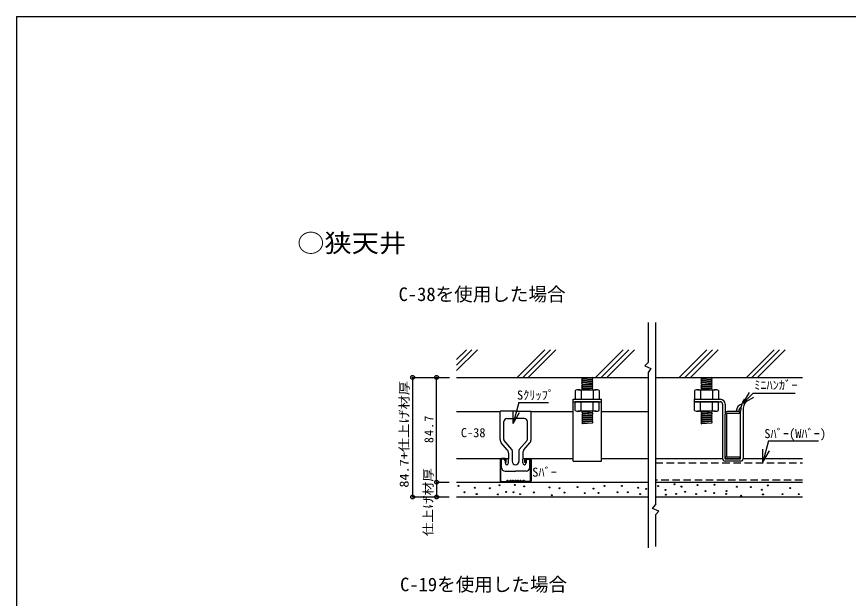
# Model space of a CAD drawing. Units: millimetres at full size, sheet at 1:5; details may follow other scales. Extents: x -688 to 687, y -487 to 475.
# Drawn here: x -688 to -16, y 5 to 475 of the extents above; entities that cross this region are included whole.
import ezdxf
from ezdxf.enums import TextEntityAlignment as Align

# ---------------------------------------------------------------- set-up
doc = ezdxf.new("R2010")
doc.units = ezdxf.units.MM
doc.header["$LTSCALE"] = 5
doc.header["$PDMODE"] = 32
doc.header["$PDSIZE"] = 3
doc.linetypes.add('DASHED1', pattern=[1.8, 1.2, -0.6])
for name, color, linetype in [('1-1_中線', 7, 'Continuous'), ('1-2_太線１', 2, 'Continuous'), ('1-3_太線２', 3, 'Continuous'), ('1-5_寸法', 4, 'Continuous'), ('1-6_文字', 4, 'Continuous'), ('1-9_ハッチ', 7, 'Continuous'), ('1-B_太線１', 7, 'Continuous'), ('2-5_寸法', 4, 'Continuous'), ('F-3_太線２', 7, 'Continuous')]:
    doc.layers.add(name, color=color, linetype=linetype)
doc.styles.add('ＭＳ ゴシック', font='')
doc.styles.get('ＭＳ ゴシック').set_extended_font_data('MS Gothic')

msp = doc.modelspace()

# ---------------------------------------------------------------- linework, layer by layer
at = {"layer": '1-1_中線'}
for p, q in [((-332.121, 156.109), (-297.005, 156.109)), ((-272.005, 156.109), (-238.108, 156.109)), ((-215.108, 156.109), (-177.39, 156.109)), ((-332.121, 118.109), (-290.255, 118.109)), ((-278.755, 118.109), (-238.108, 118.109)), ((-215.108, 118.109), (-177.39, 118.109)), ((-171.469, 118.109), (-117.185, 118.109)), ((-100.685, 118.109), (-52.786, 118.109)), ((-171.469, 99.109), (-52.786, 99.109))]:
    msp.add_line(p, q, dxfattribs=at)
at = {"layer": '1-1_中線', "linetype": 'DASHED1'}
for p, q in [((-171.469, 114.823), (-52.786, 114.823)), ((-52.786, 100.801), (-171.469, 100.801))]:
    msp.add_line(p, q, dxfattribs=at)
at = {"layer": '1-2_太線１'}
for p, q in [((-103.2, 156.109), (-113.2, 156.109)), ((-113.2, 154.909), (-103.2, 154.909)), ((-103.2, 154.909), (-103.2, 156.109)), ((-115.2, 120.109), (-115.2, 154.109)), ((-114, 154.109), (-114, 120.109)), ((-297.005, 117.108), (-297.004, 100.108)), ((-296.504, 100.108), (-296.505, 117.108)), ((-293.005, 118.109), (-296.005, 118.108)), ((-293.005, 117.609), (-296.005, 117.608)), ((-292.505, 115.109), (-292.505, 117.109)), ((-292.505, 115.109), (-292.005, 115.109)), ((-292.005, 115.109), (-292.005, 117.109)), ((-277.005, 115.109), (-277.005, 117.109)), ((-276.505, 115.109), (-277.005, 115.109)), ((-276.505, 115.109), (-276.505, 117.109)), ((-276.005, 118.109), (-273.005, 118.108)), ((-276.005, 117.609), (-273.005, 117.608)), ((-272.506, 100.108), (-272.505, 117.108)), ((-272.005, 117.108), (-272.006, 100.108)), ((-103.2, 119.309), (-113.2, 119.309)), ((-113.2, 118.109), (-103.2, 118.109)), ((-103.2, 118.109), (-103.2, 119.309)), ((-296.005, 99.564), (-292.419, 99.564)), ((-296.005, 99.564), (-292.419, 99.564)), ((-292.419, 99.064), (-296.005, 99.064)), ((-292.419, 99.064), (-296.005, 99.064)), ((-291.359, 100.418), (-292.066, 99.711)), ((-292.066, 99.711), (-291.359, 100.418)), ((-291.005, 100.064), (-291.712, 99.357)), ((-291.005, 100.064), (-291.712, 99.357)), ((-278.005, 100.064), (-277.298, 99.357)), ((-277.652, 100.418), (-276.944, 99.711)), ((-273.005, 99.564), (-276.591, 99.564)), ((-276.591, 99.064), (-273.005, 99.064))]:
    msp.add_line(p, q, dxfattribs=at)
for centre, radius, start, end in [((-113.2, 154.109), 2, 90, 180), ((-113.2, 154.109), 0.8, 90, 180), ((-296.005, 117.108), 1, 90.00299, 180.00299), ((-296.005, 117.108), 0.5, 90.00299, 180.00299), ((-293.005, 117.109), 1, 0.00299, 90.00299), ((-293.005, 117.109), 0.5, 0.00299, 90.00299), ((-276.005, 117.109), 1, 89.99698, 179.99698), ((-276.005, 117.109), 0.5, 89.99698, 179.99698), ((-273.005, 117.108), 1, 359.99698, 89.99698), ((-273.005, 117.108), 0.5, 359.99698, 89.99698), ((-113.2, 120.109), 2, 180, 270), ((-113.2, 120.109), 0.8, 180, 270), ((-296.005, 100.064), 1, 177.476, 270), ((-296.005, 100.064), 1, 177.476, 270), ((-296.005, 100.064), 0.5, 177.476, 270), ((-296.005, 100.064), 0.5, 177.476, 270), ((-292.419, 100.064), 0.5, 270, 314.99998), ((-292.419, 100.064), 0.5, 269.99998, 314.99998), ((-292.419, 100.064), 1, 270, 314.99998), ((-292.419, 100.064), 1, 270, 315), ((-291.005, 100.064), 0.5, 46.39717, 135), ((-289.755, 101.377), 1.812, 226.39717, 313.60281), ((-289.755, 101.377), 1.312, 226.39717, 313.60281), ((-288.505, 100.064), 0.5, 36.86989, 133.60281), ((-287.505, 100.814), 1.25, 216.86989, 323.1301), ((-287.505, 100.814), 0.75, 216.86989, 323.1301), ((-286.505, 100.064), 0.5, 36.86989, 143.1301), ((-285.505, 100.814), 1.25, 216.86989, 323.1301), ((-285.505, 100.814), 0.75, 216.86989, 323.1301), ((-284.505, 100.064), 0.5, 36.86989, 143.1301), ((-283.505, 100.814), 1.25, 216.86989, 323.1301), ((-283.505, 100.814), 0.75, 216.86989, 323.1301), ((-282.505, 100.064), 0.5, 36.86989, 143.1301), ((-281.505, 100.814), 1.25, 216.86989, 323.1301), ((-281.505, 100.814), 0.75, 216.86989, 323.1301), ((-280.505, 100.064), 0.5, 46.39717, 143.1301), ((-279.255, 101.377), 1.812, 226.39717, 313.60281), ((-279.255, 101.377), 1.312, 226.39717, 313.60281), ((-278.005, 100.064), 0.5, 44.99998, 133.60281), ((-276.591, 100.064), 1, 225, 270), ((-276.591, 100.064), 0.5, 225, 270), ((-273.005, 100.064), 1, 270, 2.52399), ((-273.005, 100.064), 0.5, 270, 2.52399)]:
    msp.add_arc(centre, radius, start, end, dxfattribs=at)
at = {"layer": '1-3_太線２'}
for p, q in [((-332.121, 183.767), (-177.39, 183.767)), ((-171.469, 183.767), (-52.786, 183.767)), ((-332.121, 99.109), (-177.39, 99.109)), ((-171.469, 99.109), (-52.786, 99.109)), ((-332.121, 87.109), (-177.39, 87.109)), ((-171.469, 87.109), (-52.786, 87.109))]:
    msp.add_line(p, q, dxfattribs=at)
at = {"layer": '1-5_寸法'}
for p, q in [((-177.39, 228.037), (-177.39, 195.835)), ((-171.469, 228.238), (-171.469, 80.866)), ((-367.693, 183.767), (-337.779, 183.767)), ((-367.693, 183.767), (-367.693, 87.109)), ((-177.39, 187.985), (-177.39, 46.009)), ((-348.289, 99.109), (-348.289, 87.109)), ((-348.289, 99.109), (-338.183, 99.109)), ((-367.693, 87.109), (-338.183, 87.109)), ((-171.469, 72.815), (-171.469, 47.016))]:
    msp.add_line(p, q, dxfattribs=at)
for points in [[(-177.39, 195.835), (-180.191, 193.017), (-175.092, 190.87), (-177.39, 187.784)], [(-171.469, 72.815), (-168.668, 75.633), (-173.767, 77.78), (-171.469, 80.866)]]:
    msp.add_lwpolyline(points, dxfattribs=at)
at = {"layer": '1-5_寸法', "color": 3}
for p in [(-367.693, 183.767), (-348.289, 183.767), (-348.289, 99.109), (-367.693, 87.109), (-348.289, 87.109)]:
    msp.add_point(p, dxfattribs=at)
at = {"layer": '1-6_文字'}
for p, q in [((-100.519, 162.929), (-95.617, 171.418)), ((-92.408, 171.039), (-100.519, 162.929)), ((-92.408, 171.039), (-58.705, 171.039)), ((-281.933, 163.557), (-286.497, 146.526)), ((-281.933, 163.557), (-257.959, 163.557)), ((-100.519, 162.929), (-92.029, 167.83)), ((-286.497, 146.526), (-286.497, 156.895)), ((-286.497, 146.526), (-281.312, 155.506)), ((-80.087, 132.403), (-84.65, 115.372)), ((-80.087, 132.403), (-39.853, 132.403)), ((-84.65, 115.372), (-84.65, 125.741)), ((-84.65, 115.372), (-79.466, 124.352))]:
    msp.add_line(p, q, dxfattribs=at)
at = {"layer": '1-9_ハッチ', "color": 4}
for p, q in [((-332.121, 198.256), (-324.264, 206.113)), ((-332.121, 193.731), (-319.739, 206.113)), ((-332.121, 189.205), (-315.213, 206.113)), ((-283.254, 183.767), (-260.908, 206.113)), ((-278.728, 183.767), (-256.382, 206.113)), ((-274.203, 183.767), (-251.857, 206.113)), ((-219.897, 183.767), (-197.551, 206.113)), ((-215.371, 183.767), (-193.025, 206.113)), ((-210.846, 183.767), (-188.5, 206.113)), ((-152.335, 183.767), (-129.989, 206.113)), ((-147.81, 183.767), (-125.464, 206.113)), ((-143.284, 183.767), (-120.938, 206.113)), ((-98.03, 183.767), (-75.684, 206.113)), ((-93.504, 183.767), (-71.158, 206.113)), ((-88.979, 183.767), (-66.633, 206.113))]:
    msp.add_line(p, q, dxfattribs=at)
at = {"layer": '1-9_ハッチ'}
for p, q in [((-231.112, 183.767), (-230.549, 183.205)), ((-230.549, 182.642), (-231.112, 182.08)), ((-231.112, 182.08), (-230.549, 181.517)), ((-222.674, 183.767), (-230.549, 183.205)), ((-230.549, 183.205), (-230.549, 182.642)), ((-222.674, 183.205), (-230.549, 182.642)), ((-222.674, 182.08), (-230.549, 181.517)), ((-230.549, 181.517), (-230.549, 180.955)), ((-222.674, 181.517), (-230.549, 180.955)), ((-222.674, 183.767), (-222.674, 183.205)), ((-222.674, 183.205), (-222.112, 182.642)), ((-222.112, 182.642), (-222.674, 182.08)), ((-222.674, 182.08), (-222.674, 181.517)), ((-222.674, 181.517), (-222.112, 180.955)), ((-134.689, 183.767), (-134.126, 183.205)), ((-134.126, 182.642), (-134.689, 182.08)), ((-134.689, 182.08), (-134.126, 181.517)), ((-126.251, 183.767), (-134.126, 183.205)), ((-134.126, 183.205), (-134.126, 182.642)), ((-126.251, 183.205), (-134.126, 182.642)), ((-126.251, 182.08), (-134.126, 181.517)), ((-134.126, 181.517), (-134.126, 180.955)), ((-126.251, 181.517), (-134.126, 180.955)), ((-126.251, 183.767), (-126.251, 183.205)), ((-126.251, 183.205), (-125.689, 182.642)), ((-125.689, 182.642), (-126.251, 182.08)), ((-126.251, 182.08), (-126.251, 181.517)), ((-126.251, 181.517), (-125.689, 180.955)), ((-230.549, 180.955), (-231.112, 180.392)), ((-231.112, 180.392), (-230.549, 179.83)), ((-230.549, 179.267), (-231.112, 178.705)), ((-231.112, 178.705), (-230.549, 178.142)), ((-230.549, 177.58), (-231.112, 177.017)), ((-231.112, 177.017), (-230.549, 176.455)), ((-230.549, 175.892), (-231.112, 175.33)), ((-231.112, 175.33), (-230.549, 174.767)), ((-222.674, 180.392), (-230.549, 179.83)), ((-230.549, 179.83), (-230.549, 179.267)), ((-222.674, 179.83), (-230.549, 179.267)), ((-222.674, 178.705), (-230.549, 178.142)), ((-222.674, 178.142), (-230.549, 177.58)), ((-230.549, 178.142), (-230.549, 177.58)), ((-222.674, 177.017), (-230.549, 176.455)), ((-230.549, 176.455), (-230.549, 175.892)), ((-222.674, 176.455), (-230.549, 175.892)), ((-222.674, 175.33), (-230.549, 174.767)), ((-230.549, 174.767), (-230.549, 174.205)), ((-222.674, 174.767), (-230.549, 174.205)), ((-222.112, 180.955), (-222.674, 180.392)), ((-222.674, 180.392), (-222.674, 179.83)), ((-222.674, 179.83), (-222.112, 179.267)), ((-222.112, 179.267), (-222.674, 178.705)), ((-222.674, 178.705), (-222.674, 178.142)), ((-222.674, 178.142), (-222.112, 177.58)), ((-222.112, 177.58), (-222.674, 177.017)), ((-222.674, 177.017), (-222.674, 176.455)), ((-222.674, 176.455), (-222.112, 175.892)), ((-222.112, 175.892), (-222.674, 175.33)), ((-222.674, 175.33), (-222.674, 174.767)), ((-222.674, 174.767), (-222.112, 174.205)), ((-134.126, 180.955), (-134.689, 180.392)), ((-134.689, 180.392), (-134.126, 179.83)), ((-134.126, 179.267), (-134.689, 178.705)), ((-134.689, 178.705), (-134.126, 178.142)), ((-134.126, 177.58), (-134.689, 177.017)), ((-134.689, 177.017), (-134.126, 176.455)), ((-134.126, 175.892), (-134.689, 175.33)), ((-134.689, 175.33), (-134.126, 174.767)), ((-126.251, 180.392), (-134.126, 179.83)), ((-134.126, 179.83), (-134.126, 179.267)), ((-126.251, 179.83), (-134.126, 179.267)), ((-126.251, 178.705), (-134.126, 178.142)), ((-126.251, 178.142), (-134.126, 177.58)), ((-134.126, 178.142), (-134.126, 177.58)), ((-126.251, 177.017), (-134.126, 176.455)), ((-134.126, 176.455), (-134.126, 175.892)), ((-126.251, 176.455), (-134.126, 175.892)), ((-126.251, 175.33), (-134.126, 174.767)), ((-134.126, 174.767), (-134.126, 174.205)), ((-126.251, 174.767), (-134.126, 174.205)), ((-125.689, 180.955), (-126.251, 180.392)), ((-126.251, 180.392), (-126.251, 179.83)), ((-126.251, 179.83), (-125.689, 179.267)), ((-125.689, 179.267), (-126.251, 178.705)), ((-126.251, 178.705), (-126.251, 178.142)), ((-126.251, 178.142), (-125.689, 177.58)), ((-125.689, 177.58), (-126.251, 177.017)), ((-126.251, 177.017), (-126.251, 176.455)), ((-126.251, 176.455), (-125.689, 175.892)), ((-125.689, 175.892), (-126.251, 175.33)), ((-126.251, 175.33), (-126.251, 174.767)), ((-126.251, 174.767), (-125.689, 174.205)), ((-236.307, 173.067), (-236.307, 166.067)), ((-233.882, 173.767), (-219.333, 173.767)), ((-231.457, 173.067), (-231.457, 166.067)), ((-230.549, 174.205), (-230.987, 173.767)), ((-222.112, 174.205), (-222.549, 173.767)), ((-221.758, 173.067), (-221.758, 166.067)), ((-216.908, 173.067), (-216.908, 166.067)), ((-139.884, 173.067), (-139.884, 166.067)), ((-137.459, 173.767), (-122.91, 173.767)), ((-135.035, 173.067), (-135.035, 166.067)), ((-134.126, 174.205), (-134.564, 173.767)), ((-125.689, 174.205), (-126.126, 173.767)), ((-125.335, 173.067), (-125.335, 166.067)), ((-120.485, 173.067), (-120.485, 166.067)), ((-236.307, 166.067), (-216.908, 166.067)), ((-216.908, 164.067), (-236.307, 164.067)), ((-236.307, 157.067), (-236.307, 164.067)), ((-231.457, 157.067), (-231.457, 164.067)), ((-221.758, 157.067), (-221.758, 164.067)), ((-216.908, 157.067), (-216.908, 164.067)), ((-139.884, 166.067), (-120.485, 166.067)), ((-120.485, 164.067), (-139.884, 164.067)), ((-139.884, 157.067), (-139.884, 164.067)), ((-135.034, 157.067), (-135.034, 164.067)), ((-125.335, 157.067), (-125.335, 164.067)), ((-120.485, 157.067), (-120.485, 164.067)), ((-219.333, 156.367), (-233.882, 156.367)), ((-230.545, 155.855), (-231.108, 155.292)), ((-231.108, 155.292), (-230.545, 154.73)), ((-230.545, 156.367), (-230.545, 155.855)), ((-223.37, 156.367), (-230.545, 155.855)), ((-222.67, 155.292), (-230.545, 154.73)), ((-230.545, 154.73), (-230.545, 154.167)), ((-222.108, 155.855), (-222.67, 155.292)), ((-222.62, 156.367), (-222.108, 155.855)), ((-122.91, 156.367), (-137.459, 156.367)), ((-134.122, 155.855), (-134.685, 155.292)), ((-134.685, 155.292), (-134.122, 154.73)), ((-134.122, 156.367), (-134.122, 155.855)), ((-126.948, 156.367), (-134.122, 155.855)), ((-126.247, 155.292), (-134.122, 154.73)), ((-134.122, 154.73), (-134.122, 154.167)), ((-125.685, 155.855), (-126.247, 155.292)), ((-126.197, 156.367), (-125.685, 155.855)), ((-230.545, 154.167), (-231.108, 153.605)), ((-231.108, 153.605), (-230.545, 153.042)), ((-230.545, 152.48), (-231.108, 151.917)), ((-231.108, 151.917), (-230.545, 151.355)), ((-230.545, 150.792), (-231.108, 150.23)), ((-231.108, 150.23), (-230.545, 149.667)), ((-230.545, 149.105), (-231.108, 148.543)), ((-231.108, 148.543), (-230.545, 147.98)), ((-222.67, 153.605), (-230.545, 153.042)), ((-230.545, 153.042), (-230.545, 152.48)), ((-222.67, 151.917), (-230.545, 151.355)), ((-230.545, 151.355), (-230.545, 150.792)), ((-222.67, 150.23), (-230.545, 149.667)), ((-230.545, 149.668), (-230.545, 149.105)), ((-222.67, 148.543), (-230.545, 147.98)), ((-230.545, 147.98), (-230.545, 147.418)), ((-134.122, 154.167), (-134.685, 153.605)), ((-134.685, 153.605), (-134.122, 153.042)), ((-134.122, 152.48), (-134.685, 151.917)), ((-134.685, 151.917), (-134.122, 151.355)), ((-134.122, 150.792), (-134.685, 150.23)), ((-134.685, 150.23), (-134.122, 149.667)), ((-134.122, 149.105), (-134.685, 148.543)), ((-134.685, 148.543), (-134.122, 147.98)), ((-126.247, 153.605), (-134.122, 153.042)), ((-134.122, 153.042), (-134.122, 152.48)), ((-126.247, 151.917), (-134.122, 151.355)), ((-134.122, 151.355), (-134.122, 150.792)), ((-126.247, 150.23), (-134.122, 149.667)), ((-134.122, 149.668), (-134.122, 149.105)), ((-126.247, 148.543), (-134.122, 147.98)), ((-134.122, 147.98), (-134.122, 147.418)), ((-230.545, 147.418), (-231.108, 146.855)), ((-231.108, 146.855), (-230.545, 146.293)), ((-222.67, 146.855), (-230.545, 146.293)), ((-134.122, 147.418), (-134.685, 146.855)), ((-134.685, 146.855), (-134.122, 146.293)), ((-126.247, 146.855), (-134.122, 146.293))]:
    msp.add_line(p, q, dxfattribs=at)
for points in [[(-222.67, 155.292), (-222.67, 154.73), (-230.545, 154.167)], [(-222.67, 154.73), (-222.108, 154.167), (-222.67, 153.605)], [(-126.247, 155.292), (-126.247, 154.73), (-134.122, 154.167)], [(-126.247, 154.73), (-125.685, 154.167), (-126.247, 153.605)], [(-222.67, 153.605), (-222.67, 153.042), (-230.545, 152.48)], [(-222.67, 151.917), (-222.67, 151.355), (-230.545, 150.792)], [(-222.67, 150.23), (-222.67, 149.668), (-230.545, 149.105)], [(-222.67, 148.543), (-222.67, 147.98), (-230.545, 147.418)], [(-222.67, 153.042), (-222.108, 152.48), (-222.67, 151.917)], [(-222.67, 151.355), (-222.108, 150.792), (-222.67, 150.23)], [(-222.67, 149.668), (-222.108, 149.105), (-222.67, 148.543)], [(-222.67, 147.98), (-222.108, 147.418), (-222.67, 146.855)], [(-126.247, 153.605), (-126.247, 153.042), (-134.122, 152.48)], [(-126.247, 151.917), (-126.247, 151.355), (-134.122, 150.792)], [(-126.247, 150.23), (-126.247, 149.668), (-134.122, 149.105)], [(-126.247, 148.543), (-126.247, 147.98), (-134.122, 147.418)], [(-126.247, 153.042), (-125.685, 152.48), (-126.247, 151.917)], [(-126.247, 151.355), (-125.685, 150.792), (-126.247, 150.23)], [(-126.247, 149.668), (-125.685, 149.105), (-126.247, 148.543)], [(-126.247, 147.98), (-125.685, 147.418), (-126.247, 146.855)]]:
    msp.add_lwpolyline(points, dxfattribs=at)
at = {"layer": '1-9_ハッチ', "color": 4}
for centre in [(-330.61, 96.077), (-317.411, 94.61), (-305.189, 94.121), (-297.611, 96.566), (-285.145, 96.81), (-277.564, 95.714), (-257.023, 94.852), (-248.922, 94.121), (-234.501, 95.099), (-221.546, 93.877), (-212.746, 96.077), (-198.569, 96.077), (-185.369, 94.61), (-169.355, 95.884), (-156.08, 97.364), (-150.562, 95.458), (-137.518, 96.762), (-123.773, 97.063), (-105.713, 95.357), (-94.356, 95.14), (-80.71, 96.432), (-62.611, 94.278), (-325.721, 90.944), (-315.944, 89.477), (-298.834, 89.233), (-291.989, 91.188), (-286.123, 90.944), (-280.867, 89.394), (-269.807, 90.83), (-255.278, 88.499), (-245.011, 90.699), (-228.634, 90.21), (-217.39, 90.455), (-202.235, 90.944), (-193.68, 90.944), (-183.903, 89.477), (-179.001, 93.633), (-163.304, 92.849), (-163.103, 88.936), (-154.876, 89.638), (-147.351, 91.344), (-138.622, 89.438), (-131.097, 91.846), (-123.973, 90.24), (-114.341, 89.538), (-114.141, 91.846), (-102.113, 88.101), (-85.451, 92.985), (-84.589, 89.25), (-68.788, 89.394), (-55.716, 89.394)]:
    msp.add_circle(centre, 0.392, dxfattribs=at)
at = {"layer": '1-9_ハッチ'}
for centre, radius, start, end in [((-233.882, 169.217), 4.55, 57.79576, 122.20422), ((-226.608, 156.617), 17.15, 73.57358, 106.42641), ((-219.333, 169.217), 4.55, 57.79739, 122.20259), ((-137.46, 169.217), 4.55, 57.79576, 122.20422), ((-130.185, 156.617), 17.15, 73.57358, 106.42641), ((-122.91, 169.217), 4.55, 57.79739, 122.20259), ((-233.882, 160.918), 4.55, 237.79739, 302.20259), ((-226.608, 173.517), 17.15, 253.57358, 286.42641), ((-219.333, 160.917), 4.55, 237.79576, 302.20422), ((-137.459, 160.918), 4.55, 237.79739, 302.20259), ((-130.185, 173.517), 17.15, 253.57358, 286.42641), ((-122.91, 160.917), 4.55, 237.79576, 302.20422)]:
    msp.add_arc(centre, radius, start, end, dxfattribs=at)
at = {"layer": '1-B_太線１'}
for p, q in [((-238.108, 166.067), (-215.108, 166.067)), ((-238.108, 116.067), (-238.108, 166.067)), ((-238.108, 164.067), (-215.108, 164.067)), ((-215.108, 116.067), (-215.108, 166.067)), ((-140.185, 166.067), (-119.185, 166.067)), ((-140.185, 166.067), (-140.185, 164.067)), ((-140.185, 164.067), (-119.185, 164.067)), ((-117.185, 162.067), (-117.185, 151.323)), ((-115.185, 162.067), (-115.185, 154.109)), ((-99.685, 166.067), (-98.048, 164.919)), ((-297.005, 133.471), (-297.005, 156.509)), ((-284.505, 156.509), (-297.005, 156.509)), ((-284.505, 156.509), (-272.005, 156.509)), ((-272.005, 133.471), (-272.005, 156.509)), ((-106.185, 156.567), (-104.185, 156.567)), ((-102.685, 118.067), (-102.685, 156.567)), ((-100.685, 156.567), (-100.685, 118.067)), ((-294.005, 133.471), (-294.005, 148.009)), ((-291.505, 150.509), (-284.505, 150.509)), ((-277.505, 150.509), (-284.505, 150.509)), ((-275.005, 133.471), (-275.005, 148.009)), ((-117.185, 152.444), (-117.185, 118.067)), ((-115.185, 118.067), (-115.185, 151.567)), ((-291.198, 125.126), (-296.062, 130.891)), ((-287.491, 125.385), (-293.769, 132.826)), ((-281.519, 125.385), (-275.241, 132.826)), ((-277.812, 125.126), (-272.948, 130.891)), ((-290.255, 122.547), (-290.255, 117.609)), ((-287.255, 124.74), (-287.255, 115.959)), ((-281.755, 124.74), (-281.755, 115.959)), ((-278.755, 122.547), (-278.755, 117.609)), ((-294.055, 117.609), (-295.955, 117.609)), ((-295.955, 111.009), (-295.955, 117.609)), ((-293.055, 116.609), (-293.055, 114.609)), ((-290.255, 114.609), (-290.255, 117.609)), ((-278.755, 114.609), (-278.755, 117.609)), ((-275.955, 116.609), (-275.955, 114.609)), ((-274.955, 117.609), (-273.055, 117.609)), ((-273.055, 111.009), (-273.055, 117.609)), ((-238.108, 116.067), (-215.108, 116.067)), ((-115.185, 118.067), (-102.685, 118.067)), ((-102.685, 116.067), (-115.185, 116.067)), ((-292.955, 108.009), (-284.505, 108.009)), ((-276.055, 108.009), (-284.505, 108.009))]:
    msp.add_line(p, q, dxfattribs=at)
for centre, radius, start, end in [((-119.185, 162.067), 4, 0, 90), ((-119.185, 162.067), 2, 0, 90), ((-100.559, 156.567), 5.626, 102.16008, 180), ((-86.143, 156.567), 16.542, 159.45131, 180), ((-86.143, 156.567), 16.542, 144.94885, 159.45131), ((-86.143, 156.567), 14.542, 144.94885, 180), ((-100.559, 156.567), 3.626, 120.25285, 180), ((-291.505, 148.009), 2.5, 90, 180), ((-277.505, 148.009), 2.5, 0, 90), ((-293.005, 133.471), 4, 180, 220.15599), ((-293.005, 133.471), 1, 180, 220.15599), ((-276.005, 133.471), 1, 319.84399, 0), ((-276.005, 133.471), 4, 319.84399, 0), ((-294.255, 122.547), 4, 0, 40.15599), ((-288.255, 124.74), 1, 0, 40.15599), ((-280.755, 124.74), 1, 139.84399, 180), ((-274.755, 122.547), 4, 139.84399, 180), ((-294.055, 116.609), 1, 0, 90), ((-291.655, 114.609), 1.4, 180, 0), ((-284.505, 115.959), 2.75, 180, 270), ((-284.505, 115.959), 2.75, 270, 0), ((-277.355, 114.609), 1.4, 180, 0), ((-274.955, 116.609), 1, 90, 180), ((-115.185, 118.067), 2, 180, 270), ((-102.685, 118.067), 2, 270, 0), ((-292.955, 111.009), 3, 180, 270), ((-276.055, 111.009), 3, 270, 0)]:
    msp.add_arc(centre, radius, start, end, dxfattribs=at)
at = {"layer": '2-5_寸法'}
msp.add_line((-348.289, 99.109), (-348.289, 183.767), dxfattribs=at)
at = {"layer": 'F-3_太線２', "color": 3}
for q in [(687.333, 475.25), (-687.667, -474.75)]:
    msp.add_line((-687.667, 475.25), q, dxfattribs=at)

# ---------------------------------------------------------------- texts
at = {"layer": '1-5_寸法', "style": 'ＭＳ ゴシック'}
for s, width, p in [('84.7+仕上げ材厚', 1.15, (-368.693, 94.688)), ('仕上げ材厚', 1.1, (-349.289, 55.4))]:
    msp.add_text(s, height=7.331, rotation=90, dxfattribs=dict(at, width=width)).set_placement(p, align=Align.BOTTOM_LEFT)
at = {"layer": '1-5_寸法', "insert": (-350.789, 130.688), "char_height": 7.331, "attachment_point": 7, "rotation": 90, "style": 'ＭＳ ゴシック'}
msp.add_mtext('\\T1.22;\\W0.95;84.7', dxfattribs=at)
at = {"layer": '1-6_文字', "color": 7, "style": 'ＭＳ ゴシック', "width": 1.1}
msp.add_text('○狭天井', height=14.66, dxfattribs=at).set_placement((-460.953, 280.506), align=Align.BOTTOM_LEFT)
at = {"layer": '1-6_文字', "style": 'ＭＳ ゴシック'}
for s, height, p in [('C-38を使用した場合', 11, (-379.04, 242.145)), ('ﾐﾆﾊﾝｶﾞｰ', 7.331, (-91.742, 171.652)), ('Sｸﾘｯﾌﾟ', 7.331, (-283.388, 163.615)), ('C-38', 7.331, (-328.745, 133.228)), ('Sﾊﾞｰ(Wﾊﾞｰ)', 7.331, (-83.542, 132.461)), ('Sﾊﾞｰ', 7.331, (-271.065, 101.328)), ('C-19を使用した場合', 11, (-377.84, 7.651))]:
    msp.add_text(s, height=height, dxfattribs=at).set_placement(p, align=Align.BOTTOM_LEFT)

doc.saveas('drawing.dxf')
